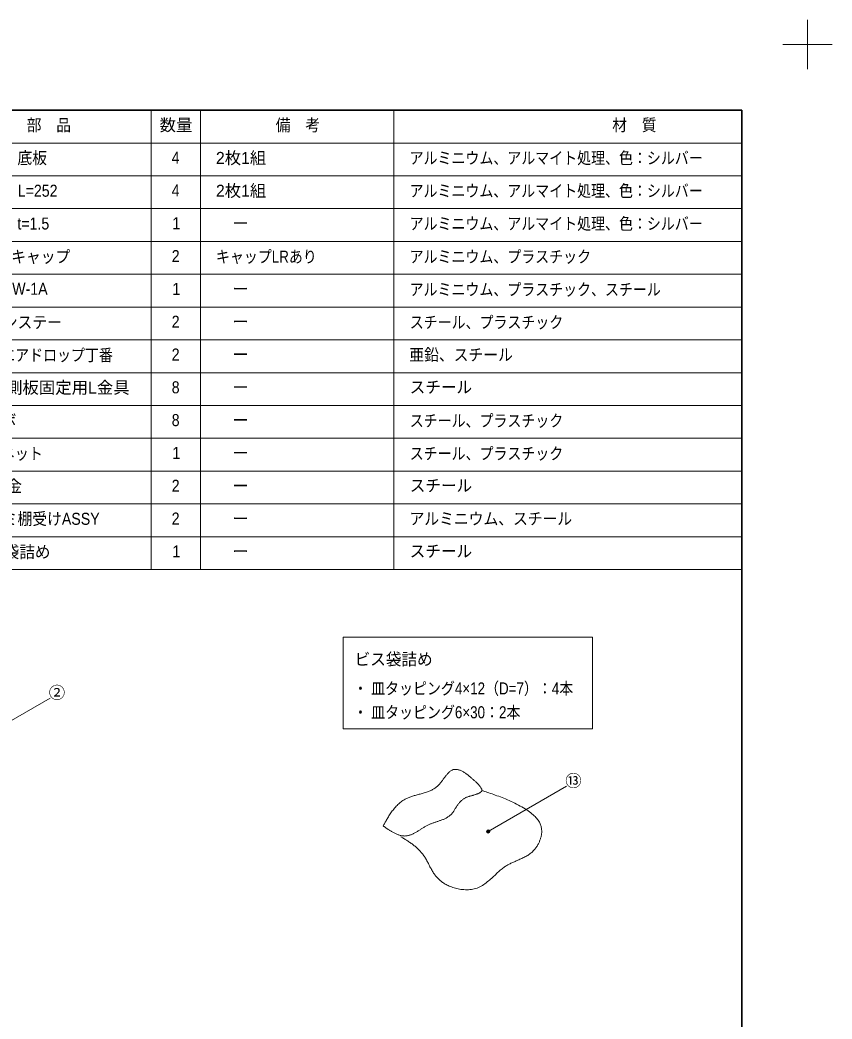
# Model space of a CAD drawing. Units: millimetres, scale not verified. Extents: x -1516 to 1516, y -761 to 761.
# Drawn here: x 3 to 622, y 0 to 761 of the extents above; entities that cross this region are included whole.
import ezdxf
from ezdxf.enums import TextEntityAlignment as Align

# ---------------------------------------------------------------- set-up
doc = ezdxf.new("R2010")
doc.units = ezdxf.units.MM
doc.header["$LTSCALE"] = 5
for name, color, linetype, lineweight in [('0-0_2寸法-3', 7, 'Continuous', 15), ('0-1_3一般', 7, 'Continuous', 15), ('0-2_1図面枠', 7, 'Continuous', 20)]:
    doc.layers.add(name, color=color, linetype=linetype, lineweight=lineweight)
doc.styles.add('ＭＳ Ｐゴシック', font='')
doc.styles.get('ＭＳ Ｐゴシック').set_extended_font_data('MS PGothic')

# ---------------------------------------------------------------- blocks, each defined once
blk = doc.blocks.new('グループ-33')
at = {"layer": '0-2_1図面枠', "lineweight": 15}
for p, q in [((5250, 3618.75), (5250, 3806.25)), ((5343.75, 3712.5), (5156.25, 3712.5))]:
    blk.add_line(p, q, dxfattribs=at)
blk = doc.blocks.new('グループ-35')
at = {"layer": '0-2_1図面枠', "lineweight": 35}
blk.add_lwpolyline([(-5000, 3462.5), (5000, 3462.5), (5000, -3462.5), (-5000, -3462.5)], close=True, dxfattribs=at)
blk = doc.blocks.new('図面枠')
at = {"layer": '0-2_1図面枠'}
for name in ['グループ-33', 'グループ-35']:
    blk.add_blockref(name, (0, 0), dxfattribs=at)
blk = doc.blocks.new('グループ-37')
at = {"layer": '0-1_3一般'}
for points in [[(3854.3, 902.42), (3856, 904.59), (3857.71, 906.79), (3859.41, 909.03), (3861.12, 911.3), (3862.82, 913.6), (3864.52, 915.94), (3866.22, 918.31), (3867.94, 920.69), (3869.69, 923.03), (3871.48, 925.34), (3873.31, 927.61), (3875.18, 929.84), (3877.09, 932.03), (3879.03, 934.18), (3881.02, 936.3), (3883.04, 938.38), (3885.1, 940.42), (3887.2, 942.42), (3889.35, 944.26), (3891.56, 945.89), (3893.83, 947.3), (3896.15, 948.5), (3898.54, 949.48), (3900.98, 950.24), (3903.48, 950.79), (3906.04, 951.13), (3908.66, 951.24), (3911.33, 951.15), (3914.06, 950.85), (3916.76, 950.42), (3919.45, 949.87), (3922.11, 949.2), (3924.75, 948.41), (3927.36, 947.51), (3929.96, 946.48), (3932.53, 945.33), (3935.07, 944.07), (3937.6, 942.68), (3940.1, 941.17)], [(3940.1, 941.17), (3942.57, 939.59), (3944.99, 937.99), (3947.37, 936.36), (3949.7, 934.73), (3951.99, 933.07), (3954.23, 931.39), (3956.43, 929.7), (3958.58, 927.99), (3960.69, 926.26), (3962.75, 924.51), (3964.77, 922.75), (3966.77, 920.98), (3968.77, 919.23), (3970.77, 917.48), (3972.78, 915.75), (3974.78, 914.02), (3976.78, 912.3), (3978.78, 910.59), (3980.77, 908.88), (3982.77, 907.19), (3984.77, 905.5), (3986.76, 903.81), (3988.72, 902.07), (3990.64, 900.26), (3992.53, 898.38), (3994.39, 896.45), (3996.22, 894.45), (3998.01, 892.39), (3999.77, 890.27), (4001.5, 888.09), (4003.19, 885.84), (4004.85, 883.53), (4006.37, 881.25), (4007.61, 879.09), (4008.58, 877.05), (4009.28, 875.14), (4009.71, 873.35), (4009.87, 871.68), (4009.76, 870.14)], [(3735.7, 845.43), (3738.94, 846.64), (3742.22, 847.79), (3745.54, 848.89), (3748.9, 849.95), (3752.33, 850.99), (3755.83, 852.04), (3759.41, 853.09), (3763.06, 854.14), (3766.78, 855.19), (3770.58, 856.24), (3774.45, 857.3), (3778.39, 858.36), (3782.41, 859.42), (3786.5, 860.48), (3790.6, 861.56), (3794.59, 862.7), (3798.44, 863.89), (3802.17, 865.15), (3805.78, 866.46), (3809.25, 867.83), (3812.6, 869.26), (3815.83, 870.75), (3818.92, 872.3), (3821.89, 873.91), (3824.73, 875.57), (3827.47, 877.28), (3830.1, 879.02), (3832.62, 880.79), (3835.05, 882.6), (3837.37, 884.43), (3839.59, 886.3), (3841.71, 888.2), (3843.73, 890.14), (3845.64, 892.1), (3847.45, 894.1), (3849.18, 896.13), (3850.88, 898.19), (3852.59, 900.29), (3854.3, 902.42)], [(3633.84, 735.74), (3635.31, 738.32), (3636.84, 741.03), (3638.44, 743.84), (3640.12, 746.78), (3641.86, 749.82), (3643.67, 752.98), (3645.56, 756.26), (3647.51, 759.65), (3649.54, 763.16), (3651.63, 766.78), (3653.8, 770.5), (3656.05, 774.24), (3658.4, 777.95), (3660.84, 781.65), (3663.37, 785.32), (3666, 788.98), (3668.72, 792.61), (3671.53, 796.22), (3674.43, 799.82), (3677.43, 803.39), (3680.52, 806.95), (3683.67, 810.44), (3686.81, 813.76), (3689.93, 816.9), (3693.02, 819.85), (3696.1, 822.63), (3699.16, 825.22), (3702.19, 827.64), (3705.2, 829.87), (3708.2, 831.92), (3711.17, 833.79), (3714.12, 835.48), (3717.09, 837.06), (3720.09, 838.59), (3723.13, 840.06), (3726.22, 841.48), (3729.34, 842.85), (3732.5, 844.17), (3735.7, 845.43)], [(4009.76, 870.14), (4009.37, 868.72), (4008.72, 867.43), (4007.79, 866.25), (4006.6, 865.2), (4005.3, 864.2), (4003.91, 863.24), (4002.45, 862.31), (4000.92, 861.42), (3999.32, 860.55), (3997.63, 859.73), (3995.88, 858.94), (3994.04, 858.18), (3992.14, 857.45), (3990.16, 856.76), (3988.11, 856.1), (3986.03, 855.44), (3983.91, 854.79), (3981.75, 854.13), (3979.57, 853.48), (3977.34, 852.83), (3975.08, 852.19), (3972.79, 851.54), (3970.46, 850.9), (3968.1, 850.26), (3965.7, 849.63), (3963.3, 848.96), (3960.92, 848.23), (3958.57, 847.43), (3956.24, 846.57), (3953.94, 845.65), (3951.66, 844.66), (3949.4, 843.61), (3947.17, 842.5), (3944.96, 841.32), (3942.78, 840.08), (3940.63, 838.78), (3938.51, 837.38), (3936.43, 835.9), (3934.4, 834.32)], [(4215.98, 767.51), (4212.59, 771.08), (4208.95, 774.69), (4205.02, 778.32), (4200.8, 781.97), (4196.26, 785.62), (4191.43, 789.29), (4186.29, 792.96), (4180.84, 796.65), (4175.09, 800.35), (4169.04, 804.06), (4162.68, 807.78), (4156.02, 811.51), (4149.06, 815.25), (4141.94, 818.94), (4134.87, 822.5), (4127.87, 825.93), (4120.92, 829.23), (4114.03, 832.39), (4107.2, 835.42), (4100.42, 838.31), (4093.71, 841.08), (4087.05, 843.7), (4080.46, 846.2), (4073.92, 848.57), (4067.46, 850.83), (4061.13, 853.05), (4054.92, 855.21), (4048.83, 857.32), (4042.86, 859.38), (4037.02, 861.38), (4031.29, 863.33), (4025.69, 865.23), (4020.2, 867.08), (4014.84, 868.87), (4009.6, 870.61), (4009.6, 870.61)], [(3934.4, 834.32), (3932.41, 832.64), (3930.46, 830.87), (3928.55, 829.01), (3926.68, 827.06), (3924.86, 825.01), (3923.08, 822.87), (3921.34, 820.63), (3919.64, 818.32), (3917.98, 816.01), (3916.35, 813.68), (3914.76, 811.34), (3913.21, 809), (3911.69, 806.65), (3910.21, 804.28), (3908.76, 801.91), (3907.35, 799.53), (3905.98, 797.14), (3904.64, 794.74), (3903.26, 792.38), (3901.81, 790.1), (3900.26, 787.88), (3898.64, 785.74), (3896.93, 783.67), (3895.14, 781.68), (3893.26, 779.75), (3891.3, 777.9), (3889.26, 776.12), (3887.13, 774.41), (3884.93, 772.78), (3882.67, 771.2), (3880.38, 769.68), (3878.05, 768.22), (3875.68, 766.82), (3873.27, 765.47), (3870.83, 764.19), (3868.34, 762.96), (3865.81, 761.79), (3863.25, 760.68), (3860.64, 759.62)], [(4214.58, 650.96), (4216.57, 653.68), (4218.46, 656.39), (4220.24, 659.1), (4221.93, 661.81), (4223.52, 664.51), (4225.01, 667.22), (4226.4, 669.92), (4227.69, 672.62), (4228.88, 675.32), (4230.01, 678.04), (4231.07, 680.78), (4232.06, 683.53), (4232.97, 686.3), (4233.82, 689.1), (4234.6, 691.91), (4235.31, 694.73), (4235.94, 697.58), (4236.51, 700.44), (4237.01, 703.33), (4237.42, 706.23), (4237.71, 709.17), (4237.87, 712.13), (4237.91, 715.13), (4237.81, 718.16), (4237.6, 721.22), (4237.25, 724.31), (4236.78, 727.43), (4236.18, 730.59), (4235.46, 733.77), (4234.61, 736.99), (4233.59, 740.24), (4232.31, 743.52), (4230.76, 746.84), (4228.95, 750.2), (4226.88, 753.59), (4224.55, 757.02), (4221.96, 760.48), (4219.1, 763.98), (4215.98, 767.51)], [(3666.25, 714.36), (3663.95, 715.71), (3661.71, 717.05), (3659.52, 718.39), (3657.4, 719.72), (3655.33, 721.04), (3653.33, 722.35), (3651.38, 723.66), (3649.49, 724.96), (3647.65, 726.21), (3645.88, 727.43), (3644.17, 728.61), (3642.51, 729.75), (3640.92, 730.84), (3639.39, 731.9), (3637.91, 732.92), (3636.5, 733.9), (3635.14, 734.84), (3633.84, 735.74)], [(3860.64, 759.62), (3858.01, 758.61), (3855.39, 757.63), (3852.77, 756.66), (3850.15, 755.71), (3847.54, 754.78), (3844.94, 753.88), (3842.34, 752.99), (3839.74, 752.13), (3837.15, 751.28), (3834.57, 750.46), (3831.99, 749.65), (3829.41, 748.83), (3826.84, 747.96), (3824.28, 747.06), (3821.73, 746.11), (3819.18, 745.12), (3816.64, 744.09), (3814.1, 743.03), (3811.57, 741.92), (3809.05, 740.76), (3806.53, 739.57), (3804.02, 738.34), (3801.51, 737.07), (3799.01, 735.77), (3796.52, 734.44), (3794.04, 733.07), (3791.56, 731.66), (3789.08, 730.22), (3786.62, 728.75), (3784.15, 727.24), (3781.7, 725.7), (3779.25, 724.12), (3776.81, 722.53), (3774.37, 720.96), (3771.93, 719.42), (3769.49, 717.9), (3767.06, 716.41), (3764.62, 714.93), (3762.19, 713.49)], [(3762.19, 713.49), (3759.76, 712.06), (3757.34, 710.66), (3754.91, 709.28), (3752.49, 707.93), (3750.06, 706.64), (3747.64, 705.43), (3745.21, 704.3), (3742.78, 703.25), (3740.35, 702.28), (3737.91, 701.39), (3735.48, 700.58), (3733.04, 699.85), (3730.6, 699.2), (3728.16, 698.63), (3725.71, 698.14), (3723.27, 697.76), (3720.81, 697.48), (3718.36, 697.31), (3715.9, 697.25), (3713.43, 697.29), (3710.96, 697.44), (3708.49, 697.7), (3706.01, 698.07), (3703.52, 698.54), (3701.04, 699.12), (3698.55, 699.79), (3696.05, 700.53), (3693.56, 701.33), (3691.06, 702.21), (3688.55, 703.16), (3686.05, 704.17), (3683.54, 705.25), (3681.03, 706.41), (3678.52, 707.63), (3676, 708.92), (3673.49, 710.28), (3671.02, 711.64), (3668.6, 713.01), (3666.25, 714.36)], [(3701.42, 694.49), (3703.95, 692.92), (3706.52, 691.32), (3709.15, 689.68), (3711.83, 688), (3714.56, 686.28), (3717.35, 684.52), (3720.18, 682.72), (3723.07, 680.88), (3726.01, 679), (3729.01, 677.08), (3732.06, 675.12), (3735.1, 673.13), (3738.11, 671.1), (3741.07, 669.03), (3743.99, 666.92), (3746.87, 664.77), (3749.7, 662.59), (3752.5, 660.37), (3755.25, 658.11), (3757.96, 655.82), (3760.62, 653.48), (3763.24, 651.11), (3765.82, 648.7), (3768.35, 646.24), (3770.82, 643.74), (3773.24, 641.19), (3775.61, 638.6), (3777.94, 635.96), (3780.21, 633.27), (3782.43, 630.55), (3784.59, 627.77), (3786.71, 624.95), (3788.78, 622.09), (3790.82, 619.14), (3792.84, 616.1), (3794.85, 612.95), (3796.84, 609.71), (3798.82, 606.37), (3800.78, 602.93)], [(4089.84, 575.07), (4093, 577.38), (4096.11, 579.52), (4099.16, 581.5), (4102.16, 583.34), (4105.19, 585.12), (4108.24, 586.86), (4111.33, 588.57), (4114.44, 590.23), (4117.58, 591.85), (4120.75, 593.43), (4123.95, 594.97), (4127.18, 596.47), (4130.43, 597.94), (4133.72, 599.36), (4137.04, 600.75), (4140.41, 602.19), (4143.84, 603.68), (4147.32, 605.22), (4150.86, 606.81), (4154.45, 608.45), (4158.1, 610.15), (4161.8, 611.89), (4165.57, 613.69), (4169.38, 615.53), (4173.25, 617.43), (4177.14, 619.39), (4180.9, 621.41), (4184.5, 623.5), (4187.96, 625.67), (4191.27, 627.9), (4194.44, 630.21), (4197.45, 632.59), (4200.32, 635.04), (4203.04, 637.56), (4205.61, 640.15), (4208.03, 642.81), (4210.32, 645.53), (4212.5, 648.25), (4214.58, 650.96)], [(3800.78, 602.93), (3802.72, 599.39), (3804.66, 595.75), (3806.57, 592.02), (3808.47, 588.18), (3810.36, 584.25), (3812.26, 580.35), (3814.18, 576.57), (3816.12, 572.89), (3818.09, 569.31), (3820.09, 565.85), (3822.1, 562.49), (3824.14, 559.23), (3826.21, 556.09), (3828.3, 553.05), (3830.41, 550.11), (3832.55, 547.28), (3834.74, 544.53), (3837, 541.84), (3839.33, 539.21), (3841.72, 536.64), (3844.18, 534.13), (3846.7, 531.69), (3849.29, 529.31), (3851.95, 526.98), (3854.68, 524.72), (3857.47, 522.53), (3860.33, 520.39), (3863.36, 518.3), (3866.58, 516.25), (3869.99, 514.24), (3873.59, 512.27), (3877.39, 510.35), (3881.39, 508.46), (3885.58, 506.61), (3889.96, 504.81), (3894.53, 503.04), (3899.3, 501.32), (3904.26, 499.64), (3909.32, 498.12)], [(3909.32, 498.12), (3914.46, 496.78), (3919.67, 495.63), (3924.96, 494.66), (3930.33, 493.87), (3935.78, 493.28), (3941.31, 492.86), (3946.91, 492.63), (3952.59, 492.59), (3958.35, 492.73), (3964.17, 493.06), (3969.92, 493.66), (3975.56, 494.55), (3981.09, 495.73), (3986.51, 497.19), (3991.83, 498.94), (3997.03, 500.98), (4002.12, 503.3), (4007.1, 505.92), (4011.97, 508.82), (4016.74, 512.01), (4021.39, 515.46), (4025.95, 518.96), (4030.41, 522.47), (4034.77, 525.99), (4039.04, 529.52), (4043.21, 533.06), (4047.29, 536.61), (4051.27, 540.16), (4055.15, 543.72), (4058.93, 547.29), (4062.62, 550.87), (4066.22, 554.44), (4069.76, 557.87), (4073.24, 561.14), (4076.67, 564.25), (4080.04, 567.2), (4083.36, 569.98), (4086.63, 572.61), (4089.84, 575.07)]]:
    blk.add_lwpolyline(points, dxfattribs=at)
blk = doc.blocks.new('グループ-38')
at = {"layer": '0-2_1図面枠', "lineweight": 15}
for p, q in [((2012.5, 3462.5), (2012.5, 1712.5)), ((2750, 3462.5), (2750, 1712.5)), ((2937.5, 3462.5), (2937.5, 1712.5)), ((3675, 3462.5), (3675, 1712.5)), ((1825, 3337.5), (5000, 3337.5)), ((1825, 3212.5), (5000, 3212.5)), ((1825, 3087.5), (5000, 3087.5)), ((1825, 2962.5), (5000, 2962.5)), ((1825, 2837.5), (5000, 2837.5)), ((1825, 2712.5), (5000, 2712.5)), ((1825, 2587.5), (5000, 2587.5)), ((1825, 2462.5), (5000, 2462.5)), ((1825, 2337.5), (5000, 2337.5)), ((1825, 2212.5), (5000, 2212.5)), ((1825, 2087.5), (5000, 2087.5)), ((1825, 1962.5), (5000, 1962.5)), ((1825, 1837.5), (5000, 1837.5))]:
    blk.add_line(p, q, dxfattribs=at)
blk.add_lwpolyline([(1825, 3462.5), (5000, 3462.5), (5000, 1712.5), (1825, 1712.5)], close=True, dxfattribs=at)
blk = doc.blocks.new('グループ-39')
at = {"layer": '0-2_1図面枠'}
blk.add_blockref('グループ-38', (0, 0), dxfattribs=at)
at = {"layer": '0-2_1図面枠', "style": 'ＭＳ Ｐゴシック'}
for s, width, p in [('部\u3000品', 0.9, (2275.89, 3369.09)), ('備\u3000考', 0.9, (3224.48, 3368.96)), ('材\u3000質', 0.9, (4506.57, 3369.55)), ('天板・底板', 0.9, (2071.87, 3244.09)), ('4', 0.9, (2828.25, 3245.04)), ('アルミニウム、アルマイト処理、色：シルバー', 0.85, (3734.62, 3243.73)), ('側板\u3000L=252', 0.9, (2072.84, 3119.09)), ('4', 0.9, (2828.25, 3120.04)), ('アルミニウム、アルマイト処理、色：シルバー', 0.85, (3734.62, 3118.73)), ('背板\u3000t=1.5', 0.9, (2071.41, 2994.09)), ('1', 0.9, (2830.92, 2994.93)), ('アルミニウム、アルマイト処理、色：シルバー', 0.85, (3734.62, 2993.73)), ('棚板+キャップ', 0.9, (2072.84, 2867.88)), ('キャップLRあり', 0.85, (2996.87, 2867.78)), ('アルミニウム、プラスチック', 0.85, (3734.62, 2867.88)), ('2', 0.9, (2828.38, 2870.04)), ('扉\u3000AW-1A', 0.9, (2072.12, 2745.42)), ('1', 0.9, (2830.92, 2744.93)), ('アルミニウム、プラスチック、スチール', 0.85, (3734.62, 2742.88)), ('ダウンステー', 0.9, (2072.38, 2617.78)), ('2', 0.9, (2828.38, 2620.04)), ('スチール、プラスチック', 0.85, (3735.09, 2617.88)), ('スクエアドロップ丁番', 0.85, (2072.59, 2492.88)), ('2', 0.9, (2828.38, 2495.04)), ('亜鉛、スチール', 0.9, (3733.65, 2494.09)), ('8', 0.9, (2828.38, 2370.04)), ('スチール', 0.95, (3735.09, 2370.88)), ('Mダボ', 0.95, (2070.69, 2242.52)), ('8', 0.9, (2828.38, 2245.04)), ('スチール、プラスチック', 0.85, (3735.09, 2242.88)), ('マグネット', 0.85, (2071.41, 2117.4)), ('1', 0.9, (2830.92, 2119.93)), ('スチール、プラスチック', 0.85, (3735.09, 2117.88)), ('スチール', 0.95, (3735.09, 1995.88)), ('2', 0.9, (2828.38, 1995.04)), ('アルミ棚受けASSY', 0.9, (2072.12, 1869.09)), ('2', 0.9, (2828.38, 1870.04)), ('アルミニウム、スチール', 0.9, (3734.62, 1869.68)), ('ビス袋詰め', 0.95, (2069.46, 1743.12)), ('1', 0.9, (2830.92, 1744.93)), ('スチール', 0.95, (3735.09, 1745.88))]:
    blk.add_text(s, height=45.86, dxfattribs=dict(at, width=width)).set_placement(p, align=Align.BOTTOM_LEFT)
for s, p in [('数量', (2782.17, 3369.32)), ('①', (1887.78, 3244.09)), ('2枚1組', (2996.87, 3243.98)), ('②', (1887.78, 3119.09)), ('2枚1組', (2996.87, 3118.98)), ('③', (1887.78, 2994.09)), ('ー', (3059.62, 2995.04)), ('④', (1887.78, 2869.09)), ('⑤', (1887.78, 2744.09)), ('ー', (3059.62, 2745.04)), ('⑥', (1887.78, 2619.09)), ('ー', (3059.62, 2620.04)), ('⑦', (1887.78, 2494.09)), ('ー', (3059.62, 2495.04)), ('⑧', (1887.78, 2369.09)), ('天板側板固定用L金具', (2071.87, 2369.09)), ('ー', (3059.62, 2370.04)), ('⑨', (1887.78, 2244.09)), ('ー', (3059.62, 2245.04)), ('⑩', (1887.78, 2119.09)), ('ー', (3059.62, 2120.04)), ('⑪', (1887.78, 1994.09)), ('角座金', (2070.9, 1993.83)), ('ー', (3059.62, 1995.04)), ('⑫', (1887.78, 1869.09)), ('ー', (3059.62, 1870.04)), ('⑬', (1887.78, 1744.09)), ('ー', (3059.62, 1745.04))]:
    blk.add_text(s, height=45.86, dxfattribs=at).set_placement(p, align=Align.BOTTOM_LEFT)

msp = doc.modelspace()

# ---------------------------------------------------------------- hatches: boundary and pattern name
at = {"layer": '0-0_2寸法-3'}
msp.add_hatch(color=256, dxfattribs=at).paths.add_polyline_path([(361.191, 142.955, 1), (358.688, 142.955, 1)])

# ---------------------------------------------------------------- linework, layer by layer
for p, q in [((-71.875, 188), (26.125, 244.58)), ((359.939, 142.955), (419.63, 177.418))]:
    msp.add_line(p, q, dxfattribs=at)
msp.add_lwpolyline([(249.305, 291.008), (439.305, 291.008), (439.305, 221.008), (249.305, 221.008)], close=True, dxfattribs=at)
msp.add_circle((359.939, 142.955), 1.252, dxfattribs=at)

# ---------------------------------------------------------------- block references
at = {"layer": '0-1_3一般', "xscale": 0.2, "yscale": 0.2}
msp.add_blockref('グループ-37', (-446.875, 0), dxfattribs=at)
at = {"layer": '0-2_1図面枠', "xscale": 0.2, "yscale": 0.2}
for name in ['図面枠', 'グループ-39']:
    msp.add_blockref(name, (-446.875, 0), dxfattribs=at)

# ---------------------------------------------------------------- texts
at = {"layer": '0-0_2寸法-3', "style": 'ＭＳ Ｐゴシック'}
for s, width, p in [('ビス袋詰め', 0.95, (258.197, 266.829)), ('・ 皿タッピング4×12（D=7）：4本', 0.85, (257.284, 244.555)), ('・ 皿タッピング6×30：2本', 0.85, (257.284, 226.388))]:
    msp.add_text(s, height=9.171, dxfattribs=dict(at, width=width)).set_placement(p, align=Align.BOTTOM_LEFT)
for s, p in [('②', (25.127, 241.398)), ('⑬', (418.632, 174.235))]:
    msp.add_text(s, height=9.164, dxfattribs=at).set_placement(p, align=Align.BOTTOM_LEFT)

doc.saveas('drawing.dxf')
